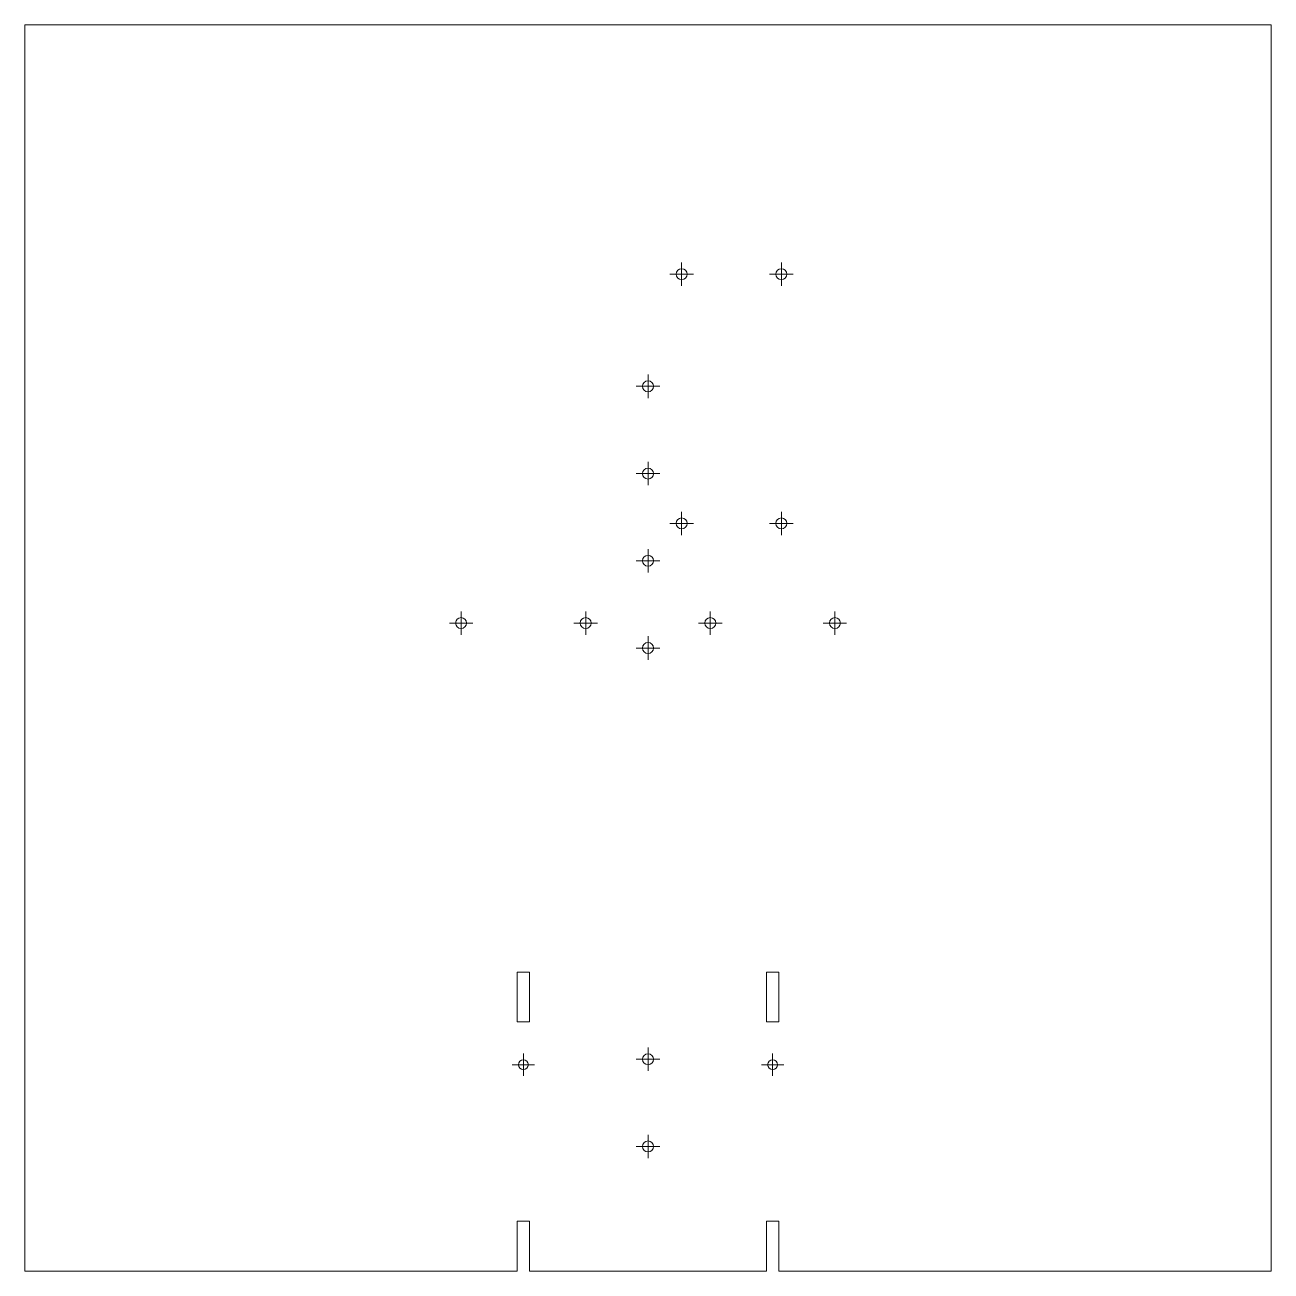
# Model space of a CAD drawing. Header units: millimetres. Extents: x 0.089 to 0.589, y 0.274 to 0.774.
import ezdxf

# ---------------------------------------------------------------- set-up
doc = ezdxf.new("R2010")
doc.units = ezdxf.units.MM

# ---------------------------------------------------------------- blocks, each defined once
blk = doc.blocks.new('SW_CENTERMARKSYMBOL_0')
at = {"color": 0, "linetype": 'Continuous', "lineweight": 0}
for p, q in [((-0.0025, 0), (-0.0045, 0)), ((0, 0), (-0.0025, 0)), ((0, 0.0025), (0, 0.0045)), ((0, 0), (0, 0.0025)), ((0, 0), (0, -0.0025)), ((0, 0), (0.0025, 0)), ((0.0025, 0), (0.0045, 0)), ((0, -0.0025), (0, -0.0045))]:
    blk.add_line(p, q, dxfattribs=at)
blk = doc.blocks.new('SW_CENTERMARKSYMBOL_1')
at = {"color": 0, "linetype": 'Continuous', "lineweight": 0}
for p, q in [((-0.0025, 0), (-0.0045, 0)), ((0, 0), (-0.0025, 0)), ((0, 0.0025), (0, 0.0045)), ((0, 0), (0, 0.0025)), ((0, 0), (0, -0.0025)), ((0, 0), (0.0025, 0)), ((0.0025, 0), (0.0045, 0)), ((0, -0.0025), (0, -0.0045))]:
    blk.add_line(p, q, dxfattribs=at)
blk = doc.blocks.new('SW_CENTERMARKSYMBOL_2')
at = {"color": 0, "linetype": 'Continuous', "lineweight": 0}
for p, q in [((-0.0025, 0), (-0.0047, 0)), ((0, 0), (-0.0025, 0)), ((0, 0.0025), (0, 0.0047)), ((0, 0), (0, 0.0025)), ((0, 0), (0, -0.0025)), ((0, 0), (0.0025, 0)), ((0.0025, 0), (0.0047, 0)), ((0, -0.0025), (0, -0.0047))]:
    blk.add_line(p, q, dxfattribs=at)
blk = doc.blocks.new('SW_CENTERMARKSYMBOL_3')
at = {"color": 0, "linetype": 'Continuous', "lineweight": 0}
for p, q in [((-0.0025, 0), (-0.0047, 0)), ((0, 0), (-0.0025, 0)), ((0, 0.0025), (0, 0.0047)), ((0, 0), (0, 0.0025)), ((0, 0), (0, -0.0025)), ((0, 0), (0.0025, 0)), ((0.0025, 0), (0.0047, 0)), ((0, -0.0025), (0, -0.0047))]:
    blk.add_line(p, q, dxfattribs=at)
blk = doc.blocks.new('SW_CENTERMARKSYMBOL_4')
at = {"color": 0, "linetype": 'Continuous', "lineweight": 0}
for p, q in [((-0.0025, 0), (-0.0047, 0)), ((0, 0), (-0.0025, 0)), ((0, 0.0025), (0, 0.0047)), ((0, 0), (0, 0.0025)), ((0, 0), (0, -0.0025)), ((0, 0), (0.0025, 0)), ((0.0025, 0), (0.0047, 0)), ((0, -0.0025), (0, -0.0047))]:
    blk.add_line(p, q, dxfattribs=at)
blk = doc.blocks.new('SW_CENTERMARKSYMBOL_5')
at = {"color": 0, "linetype": 'Continuous', "lineweight": 0}
for p, q in [((-0.0025, 0), (-0.0047, 0)), ((0, 0), (-0.0025, 0)), ((0, 0.0025), (0, 0.0047)), ((0, 0), (0, 0.0025)), ((0, 0), (0, -0.0025)), ((0, 0), (0.0025, 0)), ((0.0025, 0), (0.0047, 0)), ((0, -0.0025), (0, -0.0047))]:
    blk.add_line(p, q, dxfattribs=at)
blk = doc.blocks.new('SW_CENTERMARKSYMBOL_6')
at = {"color": 0, "linetype": 'Continuous', "lineweight": 0}
for p, q in [((-0.0025, 0), (-0.0047, 0)), ((0, 0), (-0.0025, 0)), ((0, 0.0025), (0, 0.0047)), ((0, 0), (0, 0.0025)), ((0, 0), (0, -0.0025)), ((0, 0), (0.0025, 0)), ((0.0025, 0), (0.0047, 0)), ((0, -0.0025), (0, -0.0047))]:
    blk.add_line(p, q, dxfattribs=at)
blk = doc.blocks.new('SW_CENTERMARKSYMBOL_7')
at = {"color": 0, "linetype": 'Continuous', "lineweight": 0}
for p, q in [((-0.0025, 0), (-0.0047, 0)), ((0, 0), (-0.0025, 0)), ((0, 0.0025), (0, 0.0047)), ((0, 0), (0, 0.0025)), ((0, 0), (0, -0.0025)), ((0, 0), (0.0025, 0)), ((0.0025, 0), (0.0047, 0)), ((0, -0.0025), (0, -0.0047))]:
    blk.add_line(p, q, dxfattribs=at)
blk = doc.blocks.new('SW_CENTERMARKSYMBOL_8')
at = {"color": 0, "linetype": 'Continuous', "lineweight": 0}
for p, q in [((-0.0025, 0), (-0.0047, 0)), ((0, 0), (-0.0025, 0)), ((0, 0.0025), (0, 0.0047)), ((0, 0), (0, 0.0025)), ((0, 0), (0, -0.0025)), ((0, 0), (0.0025, 0)), ((0.0025, 0), (0.0047, 0)), ((0, -0.0025), (0, -0.0047))]:
    blk.add_line(p, q, dxfattribs=at)
blk = doc.blocks.new('SW_CENTERMARKSYMBOL_9')
at = {"color": 0, "linetype": 'Continuous', "lineweight": 0}
for p, q in [((-0.0025, 0), (-0.0047, 0)), ((0, 0), (-0.0025, 0)), ((0, 0.0025), (0, 0.0047)), ((0, 0), (0, 0.0025)), ((0, 0), (0, -0.0025)), ((0, 0), (0.0025, 0)), ((0.0025, 0), (0.0047, 0)), ((0, -0.0025), (0, -0.0047))]:
    blk.add_line(p, q, dxfattribs=at)
blk = doc.blocks.new('SW_CENTERMARKSYMBOL_10')
at = {"color": 0, "linetype": 'Continuous', "lineweight": 0}
for p, q in [((-0.0025, 0), (-0.0047, 0)), ((0, 0), (-0.0025, 0)), ((0, 0.0025), (0, 0.0047)), ((0, 0), (0, 0.0025)), ((0, 0), (0, -0.0025)), ((0, 0), (0.0025, 0)), ((0.0025, 0), (0.0047, 0)), ((0, -0.0025), (0, -0.0047))]:
    blk.add_line(p, q, dxfattribs=at)
blk = doc.blocks.new('SW_CENTERMARKSYMBOL_11')
at = {"color": 0, "linetype": 'Continuous', "lineweight": 0}
for p, q in [((-0.0025, 0), (-0.0047, 0)), ((0, 0), (-0.0025, 0)), ((0, 0.0025), (0, 0.0047)), ((0, 0), (0, 0.0025)), ((0, 0), (0, -0.0025)), ((0, 0), (0.0025, 0)), ((0.0025, 0), (0.0047, 0)), ((0, -0.0025), (0, -0.0047))]:
    blk.add_line(p, q, dxfattribs=at)
blk = doc.blocks.new('SW_CENTERMARKSYMBOL_12')
at = {"color": 0, "linetype": 'Continuous', "lineweight": 0}
for p, q in [((-0.0025, 0), (-0.0047, 0)), ((0, 0), (-0.0025, 0)), ((0, 0.0025), (0, 0.0047)), ((0, 0), (0, 0.0025)), ((0, 0), (0, -0.0025)), ((0, 0), (0.0025, 0)), ((0.0025, 0), (0.0047, 0)), ((0, -0.0025), (0, -0.0047))]:
    blk.add_line(p, q, dxfattribs=at)
blk = doc.blocks.new('SW_CENTERMARKSYMBOL_13')
at = {"color": 0, "linetype": 'Continuous', "lineweight": 0}
for p, q in [((-0.0025, 0), (-0.0047, 0)), ((0, 0), (-0.0025, 0)), ((0, 0.0025), (0, 0.0047)), ((0, 0), (0, 0.0025)), ((0, 0), (0, -0.0025)), ((0, 0), (0.0025, 0)), ((0.0025, 0), (0.0047, 0)), ((0, -0.0025), (0, -0.0047))]:
    blk.add_line(p, q, dxfattribs=at)
blk = doc.blocks.new('SW_CENTERMARKSYMBOL_14')
at = {"color": 0, "linetype": 'Continuous', "lineweight": 0}
for p, q in [((-0.0025, 0), (-0.0047, 0)), ((0, 0), (-0.0025, 0)), ((0, 0.0025), (0, 0.0047)), ((0, 0), (0, 0.0025)), ((0, 0), (0, -0.0025)), ((0, 0), (0.0025, 0)), ((0.0025, 0), (0.0047, 0)), ((0, -0.0025), (0, -0.0047))]:
    blk.add_line(p, q, dxfattribs=at)
blk = doc.blocks.new('SW_CENTERMARKSYMBOL_15')
at = {"color": 0, "linetype": 'Continuous', "lineweight": 0}
for p, q in [((-0.0025, 0), (-0.0047, 0)), ((0, 0), (-0.0025, 0)), ((0, 0.0025), (0, 0.0047)), ((0, 0), (0, 0.0025)), ((0, 0), (0, -0.0025)), ((0, 0), (0.0025, 0)), ((0.0025, 0), (0.0047, 0)), ((0, -0.0025), (0, -0.0047))]:
    blk.add_line(p, q, dxfattribs=at)

msp = doc.modelspace()

# ---------------------------------------------------------------- linework, layer by layer
at = {"color": 7, "linetype": 'Continuous', "lineweight": 15}
for p, q in [((0.58945, 0.77364), (0.08945, 0.77364)), ((0.08945, 0.77364), (0.08945, 0.27364)), ((0.58945, 0.27364), (0.58945, 0.77364)), ((0.29195, 0.39364), (0.28695, 0.39364)), ((0.28695, 0.39364), (0.28695, 0.37364)), ((0.29195, 0.37364), (0.29195, 0.39364)), ((0.39195, 0.39364), (0.38695, 0.39364)), ((0.38695, 0.39364), (0.38695, 0.37364)), ((0.39195, 0.37364), (0.39195, 0.39364)), ((0.28695, 0.37364), (0.29195, 0.37364)), ((0.38695, 0.37364), (0.39195, 0.37364)), ((0.29195, 0.29364), (0.28695, 0.29364)), ((0.28695, 0.29364), (0.28695, 0.27364)), ((0.29195, 0.27364), (0.29195, 0.29364)), ((0.39195, 0.29364), (0.38695, 0.29364)), ((0.38695, 0.29364), (0.38695, 0.27364)), ((0.39195, 0.27364), (0.39195, 0.29364)), ((0.08945, 0.27364), (0.28695, 0.27364)), ((0.29195, 0.27364), (0.38695, 0.27364)), ((0.39195, 0.27364), (0.58945, 0.27364))]:
    msp.add_line(p, q, dxfattribs=at)
for centre, radius in [((0.35295, 0.67364), 0.0022), ((0.39295, 0.67364), 0.0022), ((0.33945, 0.62864), 0.0022), ((0.33945, 0.59364), 0.0022), ((0.35295, 0.57364), 0.0022), ((0.39295, 0.57364), 0.0022), ((0.33945, 0.55864), 0.0022), ((0.26445, 0.53364), 0.0022), ((0.31445, 0.53364), 0.0022), ((0.36445, 0.53364), 0.0022), ((0.41445, 0.53364), 0.0022), ((0.33945, 0.52364), 0.0022), ((0.33945, 0.35864), 0.0022), ((0.28945, 0.35644), 0.002), ((0.38945, 0.35644), 0.002), ((0.33945, 0.32364), 0.0022)]:
    msp.add_circle(centre, radius, dxfattribs=at)

# ---------------------------------------------------------------- block references
at = {"color": 7, "linetype": 'Continuous', "lineweight": 0}
for name, p in [('SW_CENTERMARKSYMBOL_2', (0.35295, 0.67364)), ('SW_CENTERMARKSYMBOL_3', (0.39295, 0.67364)), ('SW_CENTERMARKSYMBOL_15', (0.33945, 0.62864)), ('SW_CENTERMARKSYMBOL_12', (0.33945, 0.59364)), ('SW_CENTERMARKSYMBOL_5', (0.35295, 0.57364)), ('SW_CENTERMARKSYMBOL_4', (0.39295, 0.57364)), ('SW_CENTERMARKSYMBOL_14', (0.33945, 0.55864)), ('SW_CENTERMARKSYMBOL_8', (0.26445, 0.53364)), ('SW_CENTERMARKSYMBOL_6', (0.31445, 0.53364)), ('SW_CENTERMARKSYMBOL_7', (0.36445, 0.53364)), ('SW_CENTERMARKSYMBOL_9', (0.41445, 0.53364)), ('SW_CENTERMARKSYMBOL_13', (0.33945, 0.52364)), ('SW_CENTERMARKSYMBOL_0', (0.28945, 0.35644)), ('SW_CENTERMARKSYMBOL_11', (0.33945, 0.35864)), ('SW_CENTERMARKSYMBOL_1', (0.38945, 0.35644)), ('SW_CENTERMARKSYMBOL_10', (0.33945, 0.32364))]:
    msp.add_blockref(name, p, dxfattribs=at)

doc.saveas('drawing.dxf')
